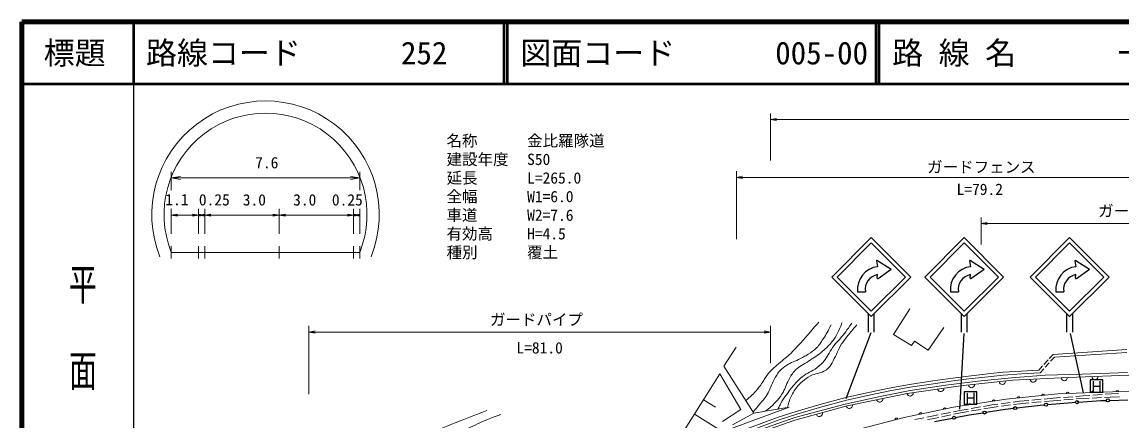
# Model space of a CAD drawing. Units: millimetres at full size, sheet at 1:1000, with parts at other scales. Extents: x 40000 to 680000, y 20000 to 380000.
# Drawn here: x 40000 to 217298, y 315810 to 380000 of the extents above; entities that cross this region are included whole.
import ezdxf
from ezdxf.enums import TextEntityAlignment as Align

# ---------------------------------------------------------------- set-up
doc = ezdxf.new("R2010")
doc.units = ezdxf.units.MM
doc.header["$LTSCALE"] = 1000
for name, color, linetype, lineweight in [('M-STR-HTXT', 7, 'Continuous', 13), ('M-STR-STRC', 7, 'Continuous', 25), ('M-TTL', 2, 'Continuous', 140), ('M-TTL-BAND', 7, 'Continuous', 25), ('M-TTL-LINE', 7, 'Continuous', 50), ('M-WORK', 1, 'Continuous', 13)]:
    doc.layers.add(name, color=color, linetype=linetype, lineweight=lineweight)
doc.layers.add('M-TTL-TXT', color=7, linetype='Continuous')
doc.styles.add('@ＭＳ ゴシック', font='')
doc.styles.add('ＭＳ ゴシック', font='')
doc.styles.get('@ＭＳ ゴシック').set_extended_font_data('@MS Gothic')
doc.styles.get('ＭＳ ゴシック').set_extended_font_data('MS Gothic')

# ---------------------------------------------------------------- blocks, each defined once
blk = doc.blocks.new('open_arrow')
at = {"color": 0, "linetype": 'Continuous', "lineweight": -2}
blk.add_lwpolyline([(7.5, 1.25), (0, 0), (7.5, -1.25)], dxfattribs=at)

msp = doc.modelspace()

# ---------------------------------------------------------------- linework, layer by layer
at = {"layer": 'M-STR-HTXT'}
for p, q in [((160731, 357686), (160731, 365259)), ((160731, 364259), (311274, 364259)), ((64089, 352851), (64089, 355851)), ((64089, 354851), (94489, 354851)), ((94489, 352851), (94489, 355851)), ((155249, 345000), (155249, 355947)), ((155249, 354947), (234069, 354947)), ((64089, 345851), (64089, 349851)), ((68489, 345851), (68489, 349851)), ((69489, 345851), (69489, 349851)), ((81489, 345851), (81489, 349851)), ((93489, 345851), (93489, 349851)), ((94489, 345851), (94489, 349851)), ((64089, 348851), (68489, 348851)), ((68489, 348851), (69489, 348851)), ((69489, 348851), (81489, 348851)), ((81489, 348851), (93489, 348851)), ((93489, 348851), (94489, 348851)), ((194716, 344090), (194716, 348485)), ((194716, 347485), (234061, 347485)), ((64089, 343851), (64089, 341851)), ((68489, 342851), (64089, 342851)), ((68489, 343851), (68489, 341851)), ((69489, 342851), (68489, 342851)), ((69489, 343851), (69489, 341851)), ((81489, 342851), (69489, 342851)), ((81489, 343851), (81489, 341851)), ((81489, 342851), (93489, 342851)), ((93489, 343851), (93489, 341851)), ((93489, 342851), (94489, 342851)), ((94489, 343851), (94489, 341851)), ((86302, 320000), (86302, 331000)), ((86302, 330000), (160731, 330000)), ((160731, 325000), (160731, 331000))]:
    msp.add_line(p, q, dxfattribs=at)
for radius in [18344, 16371]:
    msp.add_arc((79289, 348932), radius, 338.19517, 201.80483, dxfattribs=at)
at = {"layer": 'M-STR-STRC'}
for p, q in [((177873, 341469), (178032, 340539)), ((178005, 341557), (180237, 340128)), ((192873, 341469), (193032, 340539)), ((193005, 341557), (195237, 340128)), ((209873, 341469), (210032, 340539)), ((210005, 341557), (212237, 340128)), ((177961, 338692), (178032, 339265)), ((178096, 338611), (180237, 340128)), ((192961, 338692), (193032, 339265)), ((193096, 338611), (195237, 340128)), ((209961, 338692), (210032, 339265)), ((210096, 338611), (212237, 340128)), ((174787, 336485), (176059, 336485)), ((189787, 336485), (191059, 336485)), ((206787, 336485), (208059, 336485)), ((176500, 333000), (176500, 330000)), ((177500, 330000), (177500, 333000)), ((191500, 333000), (191500, 330000)), ((192500, 330000), (192500, 333000)), ((208500, 333000), (208500, 330000)), ((209500, 330000), (209500, 333000)), ((176939, 329888), (172914, 319238)), ((191292, 317556), (191987, 329777)), ((211246, 320184), (209140, 329750)), ((214338, 322280), (212338, 322280)), ((212338, 322280), (212338, 320280)), ((212878, 320365), (212878, 322065)), ((212878, 321280), (213870, 321280)), ((213870, 322075), (213870, 320371)), ((214338, 320280), (214338, 322280)), ((194014, 320371), (192014, 320371)), ((192014, 320371), (192014, 318371)), ((192554, 318456), (192554, 320156)), ((192554, 319371), (193546, 319371)), ((193546, 320167), (193546, 318462)), ((194014, 318371), (194014, 320371)), ((212338, 320280), (214338, 320280)), ((192014, 318371), (194014, 318371)), ((195528, 317051), (198599, 317534)), ((198599, 317534), (199981, 317699)), ((200477, 317759), (204261, 318212)), ((204261, 318212), (204948, 318268)), ((205446, 318309), (209409, 318633)), ((209409, 318633), (209932, 318668)), ((210431, 318700), (214041, 318937)), ((214041, 318937), (214922, 318966)), ((215422, 318982), (218416, 319078)), ((187205, 315592), (190107, 316126)), ((190599, 316216), (192797, 316621)), ((192797, 316621), (195034, 316973))]:
    msp.add_line(p, q, dxfattribs=at)
for points in [[(177000, 332500), (183364, 338864), (177000, 345228), (170636, 338864)], [(177000, 333349), (182515, 338864), (177000, 344379), (171485, 338864)], [(192000, 332500), (198364, 338864), (192000, 345228), (185636, 338864)], [(192000, 333349), (197515, 338864), (192000, 344379), (186485, 338864)], [(209000, 332500), (215364, 338864), (209000, 345228), (202636, 338864)], [(209000, 333349), (214515, 338864), (209000, 344379), (203485, 338864)]]:
    msp.add_lwpolyline(points, close=True, dxfattribs=at)
for centre in [(215172, 318974), (200229, 317729), (205197, 318289), (210181, 318684), (190353, 316171), (195281, 317012)]:
    msp.add_circle(centre, 250, dxfattribs=at)
for centre, radius, start, end in [((178464, 336868), 3696, 96.70317, 185.95551), ((177958, 341484), 86.3, 57.38076, 189.69095), ((193464, 336868), 3696, 96.70317, 185.95551), ((192958, 341484), 86.3, 57.38076, 189.69095), ((210464, 336868), 3696, 96.70317, 185.95551), ((209958, 341484), 86.3, 57.38076, 189.69095), ((178464, 336868), 2435, 100.20397, 189.06004), ((178046, 338682), 86.3, 172.87498, 305.31121), ((193464, 336868), 2435, 100.20397, 189.06004), ((193046, 338682), 86.3, 172.87498, 305.31121), ((210464, 336868), 2435, 100.20397, 189.06004), ((210046, 338682), 86.3, 172.87498, 305.31121)]:
    msp.add_arc(centre, radius, start, end, dxfattribs=at)
at = {"layer": 'M-TTL'}
for p, q in [((40000, 380000), (40000, 20000)), ((680000, 380000), (40000, 380000))]:
    msp.add_line(p, q, dxfattribs=at)
at = {"layer": 'M-TTL-BAND'}
msp.add_line((58000, 370000), (58000, 20000), dxfattribs=at)
at = {"layer": 'M-TTL-LINE'}
for p, q in [((58000, 380000), (58000, 370000)), ((117750, 380000), (117750, 370000)), ((118250, 380000), (118250, 370000)), ((177750, 380000), (177750, 370000)), ((178250, 380000), (178250, 370000)), ((40000, 370000), (680000, 370000))]:
    msp.add_line(p, q, dxfattribs=at)
at = {"layer": 'M-WORK'}
for p, q in [((183242, 333752), (180575, 329587)), ((186213, 327084), (188693, 330734)), ((180575, 329587), (183523, 327833)), ((183523, 327833), (183991, 328511)), ((183991, 328511), (186213, 327084)), ((155219, 327545), (153242, 324479)), ((206336, 326399), (205720, 325713)), ((218212, 327162), (206336, 326399)), ((218239, 326713), (206548, 325961)), ((153242, 324479), (158067, 316924)), ((204652, 324522), (204037, 323836)), ((205520, 325490), (204852, 324745)), ((205731, 325051), (205063, 324306)), ((206548, 325961), (205931, 325274)), ((145153, 311464), (152558, 323260)), ((152558, 323260), (155974, 317488)), ((192717, 322874), (190165, 322555)), ((195803, 323231), (192717, 322874)), ((195853, 322784), (192771, 322427)), ((198271, 323500), (195803, 323231)), ((198311, 323051), (195853, 322784)), ((201214, 323704), (198271, 323500)), ((201240, 323255), (198311, 323051)), ((199622, 322621), (205066, 323022)), ((204037, 323836), (201214, 323704)), ((204246, 323395), (201240, 323255)), ((204863, 324083), (204246, 323395)), ((205066, 323022), (211045, 323213)), ((211045, 323213), (218362, 323481)), ((179909, 320946), (176578, 320231)), ((183184, 321560), (179909, 320946)), ((183258, 321116), (179997, 320504)), ((186964, 322109), (183184, 321560)), ((187027, 321663), (183258, 321116)), ((183269, 320577), (189019, 321437)), ((190165, 322555), (186964, 322109)), ((190224, 322109), (187027, 321663)), ((189019, 321437), (194215, 322048)), ((192771, 322427), (190224, 322109)), ((194215, 322048), (199622, 322621)), ((172911, 319426), (168528, 318237)), ((172801, 318380), (178455, 319622)), ((176578, 320231), (172911, 319426)), ((176674, 319791), (173018, 318989)), ((179997, 320504), (176674, 319791)), ((178455, 319622), (183269, 320577)), ((202898, 319019), (204392, 319152)), ((204890, 319196), (206359, 319327)), ((206359, 319327), (207538, 319414)), ((208037, 319451), (209533, 319562)), ((208068, 319052), (209564, 319163)), ((210031, 319598), (211210, 319686)), ((210063, 319200), (211241, 319287)), ((211210, 319686), (212241, 319767)), ((211241, 319287), (212137, 319332)), ((212637, 319357), (214135, 319433)), ((212740, 319806), (214235, 319924)), ((214634, 319458), (215531, 319504)), ((214733, 319963), (215765, 320044)), ((215531, 319504), (217073, 319524)), ((215765, 320044), (216887, 320103)), ((149929, 319071), (151863, 317856)), ((155974, 317488), (152995, 315554)), ((153884, 314211), (163779, 317860)), ((163779, 317860), (158067, 316924)), ((164701, 316202), (172801, 318380)), ((168528, 318237), (164878, 317165)), ((168650, 317804), (165008, 316735)), ((173018, 318989), (168650, 317804)), ((191307, 317346), (192641, 317577)), ((193134, 317662), (194612, 317919)), ((193202, 317268), (194680, 317524)), ((195105, 318004), (196439, 318235)), ((195173, 317610), (196500, 317840)), ((196439, 318235), (197446, 318371)), ((196500, 317840), (197499, 317975)), ((197942, 318439), (199428, 318640)), ((197995, 318042), (199481, 318243)), ((199924, 318707), (200931, 318843)), ((199977, 318310), (200976, 318446)), ((200931, 318843), (202400, 318974)), ((200976, 318446), (202439, 318576)), ((202937, 318620), (204431, 318754)), ((204929, 318798), (206392, 318928)), ((206392, 318928), (207570, 319015)), ((148471, 316750), (152340, 314321)), ((161984, 316269), (154614, 313524)), ((158067, 316924), (154629, 315052)), ((162130, 315843), (155189, 313258)), ((155843, 313097), (164701, 316202)), ((164878, 317165), (161984, 316269)), ((165008, 316735), (162130, 315843)), ((184036, 315875), (185508, 316165)), ((185998, 316262), (186753, 316410)), ((186079, 315870), (186832, 316018)), ((186753, 316410), (187806, 316626)), ((186832, 316018), (187882, 316234)), ((188295, 316727), (189765, 317029)), ((188372, 316334), (189841, 316636)), ((190254, 317130), (191307, 317346)), ((190331, 316737), (191382, 316953)), ((191382, 316953), (192709, 317183))]:
    msp.add_line(p, q, dxfattribs=at)
for points in [[(162143, 296722), (156422, 312883), (164703, 315777), (173099, 318098), (182785, 320104), (191410, 321336), (199806, 322225), (208775, 322683), (218489, 323027), (225137, 322282), (234514, 319547)], [(232680, 320082), (222503, 320396), (215912, 320377), (207124, 320014), (198776, 319173), (190275, 317855), (182290, 316231), (171325, 313366), (160557, 310303)]]:
    msp.add_lwpolyline(points, dxfattribs=at)
for centre, radius, start, end in [((213117, 322837), 500, 182.02732, 2.02732), ((188211, 320880), 500, 188.1301, 8.1301), ((193169, 321523), 500, 186.03954, 6.03954), ((198141, 322049), 500, 186.03954, 6.03954), ((203127, 322395), 500, 182.92631, 2.92631), ((208121, 322650), 500, 182.92631, 2.92631), ((178360, 319188), 500, 191.70058, 11.70058), ((183261, 320172), 500, 188.1301, 8.1301), ((200730, 319313), 256, 18.42992, 173.06915), ((204710, 319714), 256, 18.42992, 173.06915), ((208693, 320022), 256, 15.0456, 169.68484), ((212690, 320187), 256, 15.0456, 169.68484), ((216685, 320323), 256, 12.84646, 167.48569), ((173464, 318174), 500, 191.70058, 11.70058), ((188876, 317513), 256, 24.17472, 178.81395), ((192814, 318192), 256, 21.49426, 176.13349), ((196767, 318805), 256, 21.49426, 176.13349), ((168639, 316865), 500, 195.45349, 15.45349), ((181056, 315850), 256, 27.32564, 181.96487), ((184956, 316716), 256, 24.17472, 178.81395)]:
    msp.add_arc(centre, radius, start, end, dxfattribs=at)
for points, knots in [([(156780, 318939), (157551, 319620), (157797, 319819), (158365, 320464), (158786, 320943), (159005, 321227), (159379, 321743), (159784, 322303), (159903, 322694), (160346, 323225), (161036, 324052), (161550, 324398), (162342, 325128), (163095, 325822), (163606, 326113), (164323, 326844), (165687, 328235), (166352, 329107), (167645, 330564), (168002, 330966), (168114, 331091), (168558, 331593)], [0, 0, 0, 0, 1, 1, 1, 2, 2, 2, 3, 3, 3, 4, 4, 4, 5, 5, 5, 6, 6, 6, 7, 7, 7, 7]), ([(157943, 317119), (158374, 317619), (158484, 317749), (158825, 318158), (159308, 318736), (159631, 319023), (160042, 319655), (160538, 320418), (160644, 320941), (161071, 321745), (161442, 322444), (161588, 322879), (162069, 323508), (162397, 323936), (162651, 324122), (163083, 324444), (163859, 325021), (164428, 325129), (165282, 325582), (165894, 325907), (166258, 326053), (166842, 326424), (167404, 326781), (167726, 326986), (168199, 327454), (168692, 327942), (168859, 328312), (169244, 328889), (169815, 329744), (169970, 330081), (170539, 331182)], [0, 0, 0, 0, 1, 1, 1, 2, 2, 2, 3, 3, 3, 4, 4, 4, 5, 5, 5, 6, 6, 6, 7, 7, 7, 8, 8, 8, 9, 9, 9, 10, 10, 10, 10]), ([(159917, 317227), (160714, 317855), (160982, 318046), (161562, 318676), (161997, 319148), (162263, 319404), (162592, 319955), (163110, 320824), (163215, 321408), (163699, 322295), (164044, 322927), (164230, 323304), (164729, 323824), (165442, 324566), (166059, 324725), (166905, 325313), (167787, 325927), (168338, 326201), (169151, 326904), (169786, 327454), (170139, 327775), (170671, 328425), (171524, 329465), (171696, 330047), (172286, 331466)], [0, 0, 0, 0, 1, 1, 1, 2, 2, 2, 3, 3, 3, 4, 4, 4, 5, 5, 5, 6, 6, 6, 7, 7, 7, 8, 8, 8, 8]), ([(161957, 317562), (162162, 318019), (162240, 318152), (162440, 318520), (163012, 319579), (163459, 320100), (164202, 321047), (164775, 321778), (165146, 322156), (165852, 322759), (166700, 323484), (167422, 323549), (168285, 324256), (168780, 324662), (169071, 324891), (169455, 325403), (170129, 326304), (170344, 326921), (170999, 327836), (171315, 328278), (171578, 328455), (171935, 328866), (172761, 329816), (172993, 330193), (173877, 331439)], [0, 0, 0, 0, 1, 1, 1, 2, 2, 2, 3, 3, 3, 4, 4, 4, 5, 5, 5, 6, 6, 6, 7, 7, 7, 8, 8, 8, 8]), ([(163499, 317814), (163578, 318213), (163619, 318338), (163721, 318667), (163956, 319430), (164166, 319841), (164589, 320518), (165003, 321181), (165322, 321504), (165899, 322031), (166362, 322454), (166676, 322633), (167225, 322936), (168005, 323365), (168599, 323253), (169377, 323684), (169691, 323858), (169879, 323955), (170126, 324215), (170485, 324592), (170588, 324884), (170844, 325338), (171432, 326380), (171611, 327043), (172216, 328075), (172536, 328621), (172808, 328865), (173199, 329362), (173757, 330071), (173952, 330293), (174673, 331140)], [0, 0, 0, 0, 1, 1, 1, 2, 2, 2, 3, 3, 3, 4, 4, 4, 5, 5, 5, 6, 6, 6, 7, 7, 7, 8, 8, 8, 9, 9, 9, 10, 10, 10, 10]), ([(114982, 317336), (112583, 316419), (111964, 316192), (110045, 315417), (109194, 315074), (108705, 314909), (107869, 314528), (106512, 313910), (105777, 313510), (104430, 312867), (103401, 312376), (102815, 312119), (101786, 311627), (100577, 311049), (99769, 310936), (98698, 310130), (97895, 309525), (97529, 309041), (97037, 308164), (96716, 307592), (96620, 307218), (96499, 306573), (96328, 305665), (96289, 305130), (96382, 304210), (96516, 302873), (96891, 302170), (97364, 300911), (97858, 299599), (98281, 298922), (98979, 297706), (99929, 296051), (100627, 295226), (101646, 293612), (102671, 291988), (103214, 291059), (104220, 289424), (105215, 287806), (105683, 286841), (106770, 285282), (107638, 284037), (108276, 283451), (109157, 282215), (110173, 280791), (110707, 279963), (111567, 278439), (112347, 277058), (112707, 276239), (113321, 274777), (114062, 273013), (114070, 271872), (114842, 270121), (115128, 269472), (115225, 269233), (115621, 268479)], [0, 0, 0, 0, 1, 1, 1, 2, 2, 2, 3, 3, 3, 4, 4, 4, 5, 5, 5, 6, 6, 6, 7, 7, 7, 8, 8, 8, 9, 9, 9, 10, 10, 10, 11, 11, 11, 12, 12, 12, 13, 13, 13, 14, 14, 14, 15, 15, 15, 16, 16, 16, 17, 17, 17, 18, 18, 18, 18]), ([(116952, 272031), (116536, 273152), (116421, 273449), (116058, 274348), (115559, 275586), (115336, 276310), (114701, 277484), (114084, 278624), (113650, 279211), (112970, 280315), (111779, 282247), (111136, 283345), (109905, 285251), (108850, 286884), (108251, 287794), (107144, 289392), (106185, 290777), (105638, 291547), (104617, 292886), (103664, 294137), (103059, 294782), (102090, 296021), (101086, 297308), (100501, 298015), (99587, 299367), (99018, 300210), (98589, 300638), (98230, 301590), (97907, 302447), (97796, 302969), (97739, 303883), (97678, 304854), (97662, 305441), (97973, 306363), (98292, 307309), (98669, 307788), (99353, 308515), (99938, 309138), (100393, 309368), (101155, 309755), (102088, 310230), (102748, 310137), (103728, 310504), (104372, 310745), (104728, 310897), (105343, 311206), (106239, 311657), (106669, 312041), (107565, 312493), (109063, 313248), (109969, 313530), (111496, 314224), (112772, 314805), (113453, 315207), (114748, 315745), (115715, 316146), (116048, 316274), (117252, 316704)], [0, 0, 0, 0, 1, 1, 1, 2, 2, 2, 3, 3, 3, 4, 4, 4, 5, 5, 5, 6, 6, 6, 7, 7, 7, 8, 8, 8, 9, 9, 9, 10, 10, 10, 11, 11, 11, 12, 12, 12, 13, 13, 13, 14, 14, 14, 15, 15, 15, 16, 16, 16, 17, 17, 17, 18, 18, 18, 19, 19, 19, 19])]:
    msp.add_open_spline(points, degree=3, knots=knots, dxfattribs=at)

# ---------------------------------------------------------------- block references
at = {"layer": 'M-STR-HTXT'}
for p, xscale, yscale in [((160731, 364259), 133, 133), ((64089, 354851), 200, 200), ((155249, 354947), 133, 133), ((64089, 348851), 133, 133), ((68489, 348851), 133, 133), ((69489, 348851), 133, 133), ((81489, 348851), 133, 133), ((93489, 348851), 133, 133), ((194716, 347485), 133, 133), ((86302, 330000), 133, 133)]:
    msp.add_blockref('open_arrow', p, dxfattribs=dict(at, xscale=xscale, yscale=yscale))
at = {"layer": 'M-STR-HTXT', "rotation": 180}
for p, xscale, yscale in [((94489, 354851), 200, 200), ((68489, 348851), 133, 133), ((69489, 348851), 133, 133), ((81489, 348851), 133, 133), ((93489, 348851), 133, 133), ((94489, 348851), 133, 133), ((160731, 330000), 133, 133)]:
    msp.add_blockref('open_arrow', p, dxfattribs=dict(at, xscale=xscale, yscale=yscale))

# ---------------------------------------------------------------- texts
at = {"layer": 'M-STR-HTXT', "style": 'ＭＳ ゴシック'}
for s, p in [('名称', (108489, 360851)), ('金比羅隊道', (121489, 360851)), ('建設年度', (108489, 357851)), ('S50', (121489, 357851)), ('延長', (108489, 354851)), ('L=265.0', (121489, 354851)), ('全幅', (108489, 351851)), ('W1=6.0', (121489, 351851)), ('車道', (108489, 348851)), ('W2=7.6', (121489, 348851)), ('有効高', (108489, 345851)), ('H=4.5', (121489, 345851)), ('種別', (108489, 342851)), ('覆土', (121489, 342851))]:
    msp.add_text(s, height=1833, dxfattribs=at).set_placement(p, align=Align.MIDDLE_LEFT)
for s, p in [('7.6', (79489, 355851)), ('L=79.2', (194507, 351556)), ('1.1', (64996, 349890)), ('0.25', (71030, 349867)), ('3.0', (77489, 349851)), ('3.0', (85614, 349851)), ('0.25', (92489, 349851)), ('L=81.0', (123508, 325989))]:
    msp.add_text(s, height=1833, dxfattribs=at).set_placement(p, align=Align.BOTTOM_CENTER)
for s, p in [('ガードフェンス', (194770, 356610)), ('ガードレール', (221104, 349538)), ('ガードパイプ', (123000, 332000))]:
    msp.add_text(s, height=1833, dxfattribs=at).set_placement(p, align=Align.MIDDLE_CENTER)
at = {"layer": 'M-TTL-BAND', "style": '@ＭＳ ゴシック', "width": 1.55}
msp.add_text('平  面  図', height=3290, rotation=270, dxfattribs=at).set_placement((49777, 306475), align=Align.MIDDLE_RIGHT)
at = {"layer": 'M-TTL-TXT', "style": 'ＭＳ ゴシック'}
msp.add_text('標題', height=3666, dxfattribs=at).set_placement((48500, 375000), align=Align.MIDDLE_CENTER)
for s, p in [('路線コード', (60000, 375000)), ('252', (101142, 375000)), ('図面コード', (120380, 375000)), ('005-00', (161521, 375000)), ('路 線 名', (180380, 375000)), ('一般県道福浦港金比羅線', (216734, 375000))]:
    msp.add_text(s, height=3666, dxfattribs=at).set_placement(p, align=Align.MIDDLE_LEFT)

doc.saveas('drawing.dxf')
